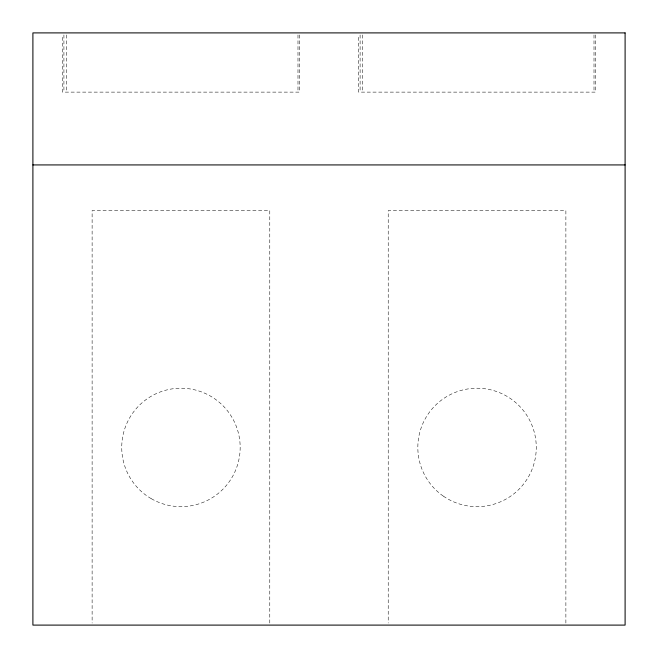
<?xml version="1.0" encoding="UTF-8"?>
<svg xmlns="http://www.w3.org/2000/svg" width="658" height="658" viewBox="0 0 658 658"><rect width="100%" height="100%" fill="white"/><g stroke="black" fill="none" stroke-linecap="round" stroke-linejoin="round"><path stroke-width="0.49" stroke-dasharray="3.29 2.47" d="M595.49 34.94L595.49 92.12L358.61 92.12L358.61 34.94M594.001 34.94L594.001 92.12M565.88 623.044L565.88 210.56L388.22 210.56L388.22 623.044M362.648 34.94L362.648 92.12M360.099 34.94L360.099 92.12M299.39 34.94L299.39 92.12L62.51 92.12L62.51 34.94M297.984 34.94L297.984 92.12M269.78 623.044L269.78 210.56L92.12 210.56L92.12 623.044M66.548 34.94L66.548 92.12M63.916 34.94L63.916 92.12M443.377 496.157A59.22 59.22 0 0 0 536.073 452.243A59.22 59.22 0 0 0 451.701 393.92A59.22 59.22 0 0 0 443.377 496.157M151.34 498.723A59.22 59.22 0 0 0 240.17 447.44A59.22 59.22 0 0 0 151.34 396.157A59.22 59.22 0 0 0 151.34 498.723"/><path stroke-width="0.99" d="M32.9 164.928L625.1 164.928M625.1 32.9L32.9 32.9L32.9 625.1L625.1 625.1L625.1 32.9"/></g></svg>
